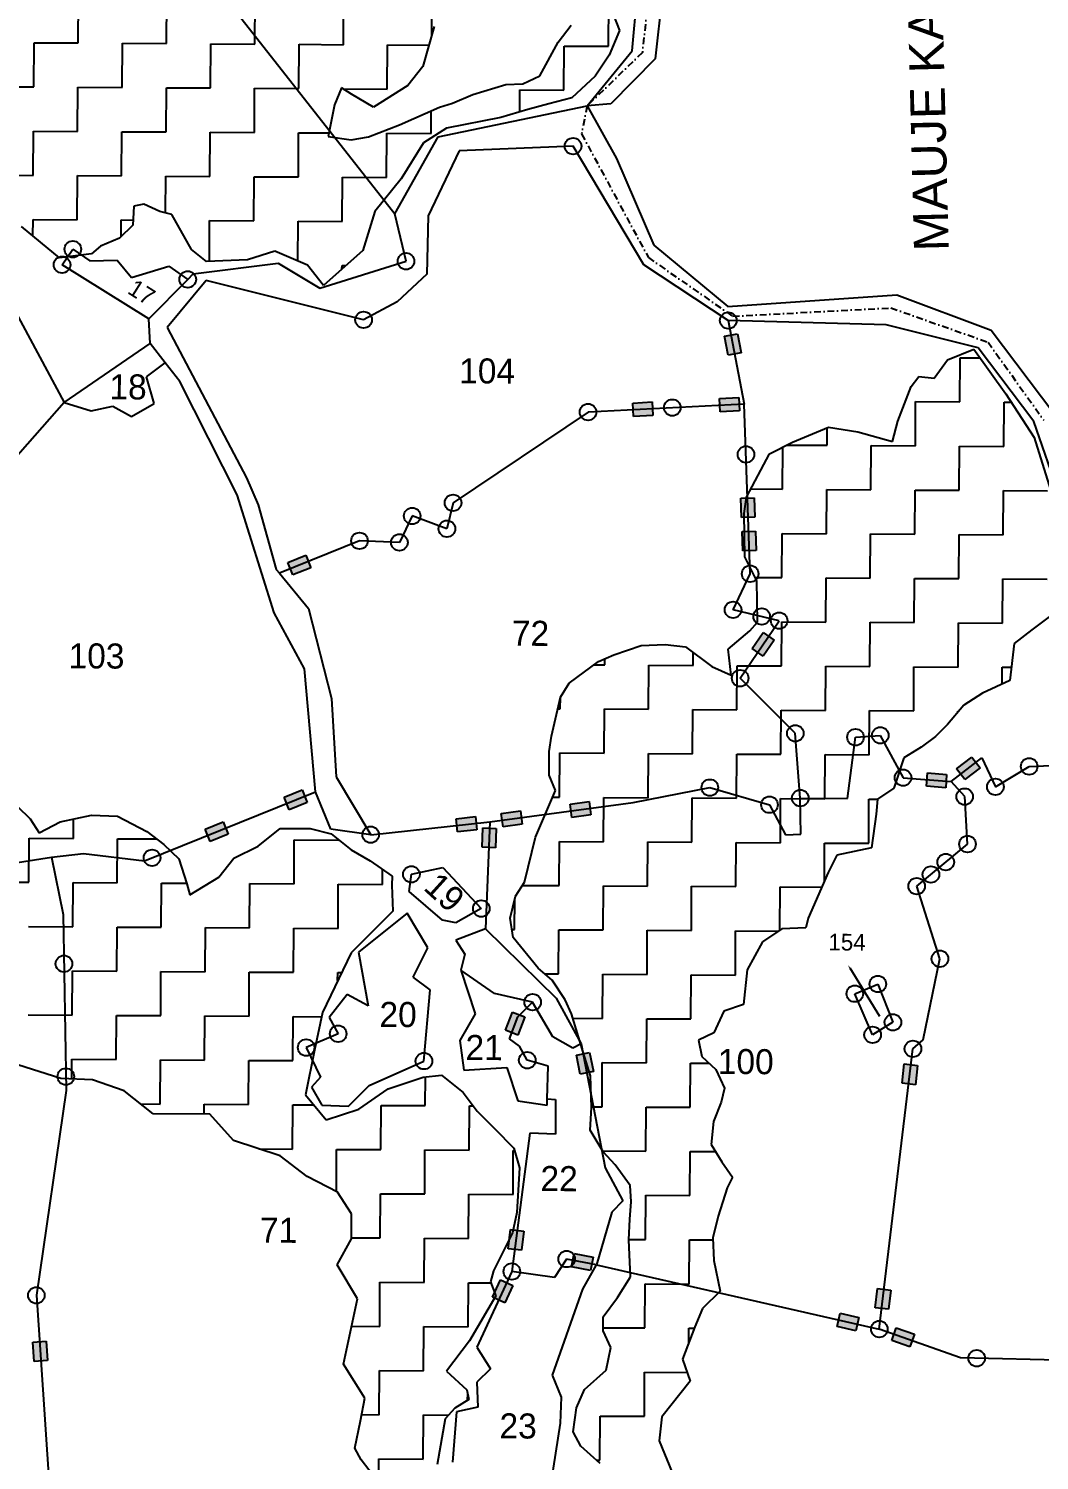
# Model space of a CAD drawing. Header units: metres. Extents: x 311141 to 315796, y 1906170 to 1910884.
# Drawn here: x 314407 to 315159, y 1906815 to 1907880 of the extents above; entities that cross this region are included whole.
import ezdxf

# ---------------------------------------------------------------- set-up
doc = ezdxf.new("R2010")
doc.units = ezdxf.units.M
doc.header["$MEASUREMENT"] = 0
doc.linetypes.add('DASHDOT', pattern=[1, 0.5, -0.25, 0, -0.25])
for name, color, linetype in [('POLY_HATCH', 12, 'Continuous'), ('POLY_PARCEL', 6, 'Continuous'), ('POLY_WATER', 4, 'Continuous'), ('TEXT_MAPOUT', 7, 'Continuous'), ('TEXT_PARCEL', 7, 'Continuous'), ('V_BOUND_STREAM_LINE', 7, 'DASHDOT')]:
    doc.layers.add(name, color=color, linetype=linetype)
doc.styles.get("Standard").update_dxf_attribs({"font": 'arial.ttf'})
doc.styles.add('TEXT_MAP', font='')
doc.styles.get('TEXT_MAP').set_extended_font_data('Kruti Dev 050')

msp = doc.modelspace()

# ---------------------------------------------------------------- hatches: boundary and pattern name
for points in [[(314934.7, 1907653.1), (314924.9, 1907651.2), (314927.6, 1907637.1), (314937.4, 1907638.9)], [(314871.6, 1907592.3), (314871.1, 1907602.3), (314856.7, 1907601.5), (314857.2, 1907591.6)], [(314936, 1907595.7), (314935.5, 1907605.6), (314921.1, 1907604.9), (314921.6, 1907594.9)], [(314937.6, 1907516.3), (314947.6, 1907516.6), (314947, 1907531), (314937.1, 1907530.7)], [(314938.5, 1907491.6), (314948.4, 1907491.9), (314947.9, 1907506.3), (314938, 1907506)], [(314600.1, 1907482.9), (314603.8, 1907473.6), (314617.2, 1907479), (314613.4, 1907488.3)], [(314961.8, 1907425.2), (314953.6, 1907430.8), (314945.5, 1907418.9), (314953.8, 1907413.3)], [(315097.6, 1907329.4), (315103.7, 1907321.5), (315115.1, 1907330.2), (315109, 1907338.1)], [(315089.5, 1907315.3), (315090.2, 1907325.2), (315075.9, 1907326.3), (315075.1, 1907316.4)], [(314614.5, 1907304.4), (314610.7, 1907313.7), (314597.4, 1907308.3), (314601.1, 1907299)], [(314825.6, 1907295.2), (314824.3, 1907305), (314810, 1907303.1), (314811.4, 1907293.2)], [(314555.7, 1907280.7), (314552, 1907289.9), (314538.6, 1907284.5), (314542.4, 1907275.3)], [(314740.7, 1907283.9), (314739.6, 1907293.9), (314725.3, 1907292.3), (314726.4, 1907282.4)], [(314758.9, 1907296.2), (314760.2, 1907286.3), (314774.5, 1907288.3), (314773.2, 1907298.1)], [(314755.1, 1907285), (314745.1, 1907285.4), (314744.6, 1907271), (314754.5, 1907270.6)], [(314762, 1907135), (314771.3, 1907131.3), (314776.5, 1907144.8), (314767.3, 1907148.4)], [(314824.6, 1907118.3), (314814.9, 1907116.4), (314817.6, 1907102.3), (314827.4, 1907104.2)], [(315068.6, 1907108.7), (315058.7, 1907109.9), (315057, 1907095.6), (315066.9, 1907094.4)], [(314763.9, 1906972.4), (314773.8, 1906971.2), (314775.6, 1906985.5), (314765.7, 1906986.7)], [(314825.3, 1906956.2), (314827.1, 1906966), (314813, 1906968.7), (314811.1, 1906958.9)], [(314767.4, 1906945.1), (314758.4, 1906949.3), (314752.3, 1906936.3), (314761.4, 1906932.1)], [(315037, 1906928.5), (315046.9, 1906927.3), (315048.6, 1906941.6), (315038.7, 1906942.8)], [(315022.7, 1906911.4), (315024.9, 1906921.2), (315010.9, 1906924.4), (315008.7, 1906914.6)], [(315052.6, 1906913.5), (315049.3, 1906904.1), (315062.9, 1906899.3), (315066.2, 1906908.7)], [(314411.4, 1906888.5), (314421.3, 1906889.2), (314420.3, 1906903.6), (314410.4, 1906902.9)]]:
    msp.add_hatch(color=256).paths.add_polyline_path(points)

# ---------------------------------------------------------------- linework, layer by layer
for p, q in [((314924.9, 1907651.2), (314934.7, 1907653.1)), ((314934.7, 1907653.1), (314937.4, 1907638.9)), ((314927.6, 1907637.1), (314924.9, 1907651.2)), ((314937.4, 1907638.9), (314927.6, 1907637.1)), ((314856.7, 1907601.5), (314871.1, 1907602.3)), ((314857.2, 1907591.6), (314856.7, 1907601.5)), ((314871.1, 1907602.3), (314871.6, 1907592.3)), ((314921.1, 1907604.9), (314935.5, 1907605.6)), ((314921.6, 1907594.9), (314921.1, 1907604.9)), ((314935.5, 1907605.6), (314936, 1907595.7)), ((314871.6, 1907592.3), (314857.2, 1907591.6)), ((314936, 1907595.7), (314921.6, 1907594.9)), ((314937.1, 1907530.7), (314947, 1907531)), ((314937.6, 1907516.3), (314937.1, 1907530.7)), ((314947, 1907531), (314947.6, 1907516.6)), ((314947.6, 1907516.6), (314937.6, 1907516.3)), ((314938, 1907506), (314947.9, 1907506.3)), ((314938.5, 1907491.6), (314938, 1907506)), ((314947.9, 1907506.3), (314948.4, 1907491.9)), ((314948.4, 1907491.9), (314938.5, 1907491.6)), ((314600.1, 1907482.9), (314613.4, 1907488.3)), ((314603.8, 1907473.6), (314600.1, 1907482.9)), ((314613.4, 1907488.3), (314617.2, 1907479)), ((314617.2, 1907479), (314603.8, 1907473.6)), ((314945.5, 1907418.9), (314953.6, 1907430.8)), ((314953.6, 1907430.8), (314961.8, 1907425.2)), ((314953.8, 1907413.3), (314945.5, 1907418.9)), ((314961.8, 1907425.2), (314953.8, 1907413.3)), ((315097.6, 1907329.4), (315109, 1907338.1)), ((315109, 1907338.1), (315115.1, 1907330.2)), ((315075.1, 1907316.4), (315075.9, 1907326.3)), ((315075.9, 1907326.3), (315090.2, 1907325.2)), ((315090.2, 1907325.2), (315089.5, 1907315.3)), ((315103.7, 1907321.5), (315097.6, 1907329.4)), ((315115.1, 1907330.2), (315103.7, 1907321.5)), ((314597.4, 1907308.3), (314610.7, 1907313.7)), ((314610.7, 1907313.7), (314614.5, 1907304.4)), ((315089.5, 1907315.3), (315075.1, 1907316.4)), ((314601.1, 1907299), (314597.4, 1907308.3)), ((314614.5, 1907304.4), (314601.1, 1907299)), ((314810, 1907303.1), (314824.3, 1907305)), ((314811.4, 1907293.2), (314810, 1907303.1)), ((314824.3, 1907305), (314825.6, 1907295.2)), ((314538.6, 1907284.5), (314552, 1907289.9)), ((314552, 1907289.9), (314555.7, 1907280.7)), ((314725.3, 1907292.3), (314739.6, 1907293.9)), ((314726.4, 1907282.4), (314725.3, 1907292.3)), ((314739.6, 1907293.9), (314740.7, 1907283.9)), ((314758.9, 1907296.2), (314773.2, 1907298.1)), ((314760.2, 1907286.3), (314758.9, 1907296.2)), ((314773.2, 1907298.1), (314774.5, 1907288.3)), ((314825.6, 1907295.2), (314811.4, 1907293.2)), ((314542.4, 1907275.3), (314538.6, 1907284.5)), ((314555.7, 1907280.7), (314542.4, 1907275.3)), ((314740.7, 1907283.9), (314726.4, 1907282.4)), ((314744.6, 1907271), (314745.1, 1907285.4)), ((314745.1, 1907285.4), (314755.1, 1907285)), ((314755.1, 1907285), (314754.5, 1907270.6)), ((314774.5, 1907288.3), (314760.2, 1907286.3)), ((314754.5, 1907270.6), (314744.6, 1907271)), ((314762, 1907135), (314767.3, 1907148.4)), ((314767.3, 1907148.4), (314776.5, 1907144.8)), ((314776.5, 1907144.8), (314771.3, 1907131.3)), ((314771.3, 1907131.3), (314762, 1907135)), ((314814.9, 1907116.4), (314824.6, 1907118.3)), ((314817.6, 1907102.3), (314814.9, 1907116.4)), ((314824.6, 1907118.3), (314827.4, 1907104.2)), ((315057, 1907095.6), (315058.7, 1907109.9)), ((315058.7, 1907109.9), (315068.6, 1907108.7)), ((315068.6, 1907108.7), (315066.9, 1907094.4)), ((314827.4, 1907104.2), (314817.6, 1907102.3)), ((315066.9, 1907094.4), (315057, 1907095.6)), ((314763.9, 1906972.4), (314765.7, 1906986.7)), ((314765.7, 1906986.7), (314775.6, 1906985.5)), ((314775.6, 1906985.5), (314773.8, 1906971.2)), ((314773.8, 1906971.2), (314763.9, 1906972.4)), ((314811.1, 1906958.9), (314813, 1906968.7)), ((314813, 1906968.7), (314827.1, 1906966)), ((314827.1, 1906966), (314825.3, 1906956.2)), ((314752.3, 1906936.3), (314758.4, 1906949.3)), ((314758.4, 1906949.3), (314767.4, 1906945.1)), ((314825.3, 1906956.2), (314811.1, 1906958.9)), ((314767.4, 1906945.1), (314761.4, 1906932.1)), ((315037, 1906928.5), (315038.7, 1906942.8)), ((315038.7, 1906942.8), (315048.6, 1906941.6)), ((315048.6, 1906941.6), (315046.9, 1906927.3)), ((314761.4, 1906932.1), (314752.3, 1906936.3)), ((315046.9, 1906927.3), (315037, 1906928.5)), ((315008.7, 1906914.6), (315010.9, 1906924.4)), ((315010.9, 1906924.4), (315024.9, 1906921.2)), ((315024.9, 1906921.2), (315022.7, 1906911.4)), ((315022.7, 1906911.4), (315008.7, 1906914.6)), ((315049.3, 1906904.1), (315052.6, 1906913.5)), ((315052.6, 1906913.5), (315066.2, 1906908.7)), ((315066.2, 1906908.7), (315062.9, 1906899.3)), ((314410.4, 1906902.9), (314420.3, 1906903.6)), ((314411.4, 1906888.5), (314410.4, 1906902.9)), ((314420.3, 1906903.6), (314421.3, 1906889.2)), ((315062.9, 1906899.3), (315049.3, 1906904.1)), ((314421.3, 1906889.2), (314411.4, 1906888.5))]:
    msp.add_line(p, q)
msp.add_lwpolyline([(315018.1, 1907181.4), (315040.2, 1907145.4)])
for centre in [(314812.3, 1907792.6), (314440.1, 1907715.9), (314432.1, 1907704.4), (314688, 1907707), (314525.6, 1907693.5), (314656.4, 1907663.4), (314927.7, 1907662.9), (314823.4, 1907594.8), (314886.1, 1907598.1), (314940.9, 1907563.3), (314723, 1907527.3), (314692.6, 1907517.5), (314718.4, 1907508), (314653.4, 1907499), (314683.1, 1907497.8), (314944, 1907474.5), (314931.3, 1907447.7), (314952.6, 1907442.7), (314965.6, 1907439.6), (314936.6, 1907396.8), (314977.6, 1907355.8), (315022.4, 1907352.9), (315040.8, 1907354.3), (315151.6, 1907331.2), (314914, 1907315.4), (315057.8, 1907322.8), (315126.5, 1907316), (314981.3, 1907307.6), (315103.6, 1907308.7), (314958.4, 1907302.7), (314661.7, 1907280.4), (315105.7, 1907273.4), (314499.1, 1907263.2), (315089.5, 1907260), (314692, 1907250.9), (315067.9, 1907242.1), (315078.5, 1907250.8), (314744, 1907225.4), (315085.2, 1907188.1), (314433.5, 1907184.4), (315039, 1907169.3), (314782.2, 1907155.8), (315021.9, 1907162.1), (315050.2, 1907140.8), (314637.5, 1907132.3), (315035.1, 1907131.5), (314613.7, 1907122), (315065.1, 1907121.1), (314701.3, 1907112), (314778.2, 1907112.6), (314434.9, 1907100.4), (314807.5, 1906964.7), (314766.7, 1906955.4), (314413, 1906937.7), (315040.1, 1906912.6), (315112.6, 1906890.9)]:
    msp.add_circle(centre, 6.17)
msp.add_solid([(315017.7, 1907181.1), (315016.8, 1907183.5), (315018.4, 1907181.6)])
at = {"layer": 'POLY_HATCH', "linetype": 'Continuous'}
for p, q in [((314444.1, 1907869.4), (314444.3, 1907902.2)), ((314509.9, 1907869), (314510.1, 1907901.8)), ((314575.6, 1907868.6), (314575.8, 1907901.4)), ((314641.4, 1907868.1), (314641.6, 1907901)), ((314707.2, 1907875.4), (314707.3, 1907900.6)), ((314838.6, 1907866.9), (314838.8, 1907899.8)), ((314411.1, 1907836.7), (314411.3, 1907869.6)), ((314411.3, 1907869.6), (314444.1, 1907869.4)), ((314476.8, 1907836.3), (314477, 1907869.2)), ((314477, 1907869.2), (314509.9, 1907869)), ((314542.5, 1907835.9), (314542.7, 1907868.8)), ((314542.7, 1907868.8), (314575.6, 1907868.6)), ((314608.3, 1907835.5), (314608.5, 1907868.4)), ((314608.5, 1907868.4), (314641.4, 1907868.1)), ((314674, 1907835.1), (314674.2, 1907867.9)), ((314674.2, 1907867.9), (314705, 1907867.8)), ((314805.5, 1907834.3), (314805.7, 1907867.1)), ((314805.7, 1907867.1), (314838.6, 1907866.9)), ((314378.2, 1907836.9), (314411.1, 1907836.7)), ((314443.7, 1907803.6), (314443.9, 1907836.5)), ((314443.9, 1907836.5), (314476.8, 1907836.3)), ((314509.5, 1907803.2), (314509.7, 1907836.1)), ((314509.7, 1907836.1), (314542.5, 1907835.9)), ((314575.2, 1907802.8), (314575.4, 1907835.7)), ((314575.4, 1907835.7), (314608.3, 1907835.5)), ((314641.2, 1907835.3), (314674, 1907835.1)), ((314641.2, 1907835.2), (314641.2, 1907835.3)), ((314772.6, 1907818.1), (314772.7, 1907834.5)), ((314772.7, 1907834.5), (314805.5, 1907834.3)), ((314706.7, 1907802), (314706.8, 1907818.8)), ((314410.7, 1907770.9), (314410.9, 1907803.8)), ((314410.9, 1907803.8), (314443.7, 1907803.6)), ((314476.4, 1907770.5), (314476.6, 1907803.4)), ((314476.6, 1907803.4), (314509.5, 1907803.2)), ((314542.1, 1907770.1), (314542.3, 1907803)), ((314542.3, 1907803), (314575.2, 1907802.8)), ((314607.9, 1907769.7), (314608.1, 1907802.6)), ((314608.1, 1907802.6), (314630.7, 1907802.5)), ((314673.6, 1907769.3), (314673.8, 1907802.2)), ((314673.8, 1907802.2), (314706.7, 1907802)), ((314377.8, 1907771.1), (314410.7, 1907770.9)), ((314443.3, 1907737.9), (314443.5, 1907770.7)), ((314443.5, 1907770.7), (314476.4, 1907770.5)), ((314509.1, 1907743), (314509.3, 1907770.3)), ((314509.3, 1907770.3), (314542.1, 1907770.1)), ((314574.8, 1907737.1), (314575, 1907769.9)), ((314575, 1907769.9), (314607.9, 1907769.7)), ((314640.6, 1907736.7), (314640.8, 1907769.5)), ((314640.8, 1907769.5), (314673.6, 1907769.3)), ((314410.4, 1907725.9), (314410.5, 1907738.1)), ((314410.5, 1907738.1), (314443.3, 1907737.9)), ((314476.1, 1907725.4), (314476.2, 1907737.7)), ((314476.2, 1907737.7), (314484.9, 1907737.6)), ((314541.8, 1907706.8), (314541.9, 1907737.3)), ((314541.9, 1907737.3), (314574.8, 1907737.1)), ((314607.5, 1907707.1), (314607.7, 1907736.9)), ((314607.7, 1907736.9), (314640.6, 1907736.7)), ((314640.3, 1907701.2), (314640.4, 1907703.8)), ((314640.4, 1907703.8), (314643.3, 1907703.8)), ((315100, 1907602.4), (315100.2, 1907635.2)), ((315100.2, 1907635.2), (315114.9, 1907635.1)), ((315066.9, 1907569.7), (315067.1, 1907602.6)), ((315067.1, 1907602.6), (315100, 1907602.4)), ((315132.7, 1907569.3), (315132.9, 1907602.2)), ((315132.9, 1907602.2), (315138.3, 1907602.1)), ((315001.2, 1907570.1), (315001.2, 1907583.2)), ((314968.1, 1907537.4), (314968.3, 1907568.8)), ((314971.2, 1907570.3), (315001.2, 1907570.1)), ((315033.8, 1907537), (315034, 1907569.9)), ((315034, 1907569.9), (315066.9, 1907569.7)), ((315099.6, 1907536.6), (315099.8, 1907569.5)), ((315099.8, 1907569.5), (315132.7, 1907569.3)), ((314944.5, 1907537.6), (314968.1, 1907537.4)), ((315000.8, 1907504.3), (315001, 1907537.2)), ((315001, 1907537.2), (315033.8, 1907537)), ((315066.5, 1907503.9), (315066.7, 1907536.8)), ((315066.7, 1907536.8), (315099.6, 1907536.6)), ((315132.2, 1907503.5), (315132.5, 1907536.4)), ((315132.5, 1907536.4), (315165.3, 1907536.2)), ((314967.7, 1907471.7), (314967.9, 1907504.5)), ((314967.9, 1907504.5), (315000.8, 1907504.3)), ((315033.4, 1907471.3), (315033.6, 1907504.1)), ((315033.6, 1907504.1), (315066.5, 1907503.9)), ((315099.2, 1907470.9), (315099.4, 1907503.7)), ((315099.4, 1907503.7), (315132.2, 1907503.5)), ((314947.6, 1907471.8), (314967.7, 1907471.7)), ((315000.4, 1907438.6), (315000.6, 1907471.5)), ((315000.6, 1907471.5), (315033.4, 1907471.3)), ((315066.1, 1907438.2), (315066.3, 1907471.1)), ((315066.3, 1907471.1), (315099.2, 1907470.9)), ((315131.8, 1907437.8), (315132, 1907470.7)), ((315132, 1907470.7), (315164.9, 1907470.5)), ((314967.3, 1907405.9), (314967.5, 1907438.8)), ((314967.5, 1907438.8), (315000.4, 1907438.6)), ((315033, 1907405.5), (315033.2, 1907438.4)), ((315033.2, 1907438.4), (315066.1, 1907438.2)), ((315098.8, 1907405.1), (315099, 1907438)), ((315099, 1907438), (315131.8, 1907437.8)), ((314827.9, 1907406.8), (314835.8, 1907406.7)), ((314835.8, 1907406.7), (314835.8, 1907411.2)), ((314901.5, 1907406.3), (314901.6, 1907416)), ((314868.5, 1907373.7), (314868.7, 1907406.5)), ((314868.7, 1907406.5), (314901.5, 1907406.3)), ((314934.2, 1907373.3), (314934.4, 1907406.1)), ((314934.4, 1907406.1), (314967.3, 1907405.9)), ((315000, 1907372.9), (315000.2, 1907405.7)), ((315000.2, 1907405.7), (315033, 1907405.5)), ((315065.7, 1907372.5), (315065.9, 1907405.3)), ((315065.9, 1907405.3), (315098.8, 1907405.1)), ((315131.6, 1907404.9), (315138.3, 1907404.9)), ((315131.6, 1907392.6), (315131.6, 1907404.9)), ((314802.7, 1907374.1), (314802.8, 1907382.7)), ((314800.8, 1907374.1), (314802.7, 1907374.1)), ((314835.4, 1907341), (314835.6, 1907373.9)), ((314835.6, 1907373.9), (314868.5, 1907373.7)), ((314901.1, 1907340.6), (314901.3, 1907373.5)), ((314901.3, 1907373.5), (314934.2, 1907373.3)), ((314966.9, 1907340.2), (314967.1, 1907373.1)), ((314967.1, 1907373.1), (315000, 1907372.9)), ((315032.6, 1907339.8), (315032.8, 1907372.7)), ((315032.8, 1907372.7), (315065.7, 1907372.5)), ((315098.6, 1907372.3), (315099.2, 1907372.2)), ((315098.6, 1907371.6), (315098.6, 1907372.3)), ((314802.3, 1907308.3), (314802.5, 1907341.2)), ((314802.5, 1907341.2), (314835.4, 1907341)), ((314868.1, 1907307.9), (314868.3, 1907340.8)), ((314868.3, 1907340.8), (314901.1, 1907340.6)), ((314933.8, 1907307.5), (314934, 1907340.4)), ((314934, 1907340.4), (314966.9, 1907340.2)), ((314999.6, 1907307.1), (314999.8, 1907340)), ((314999.8, 1907340), (315032.6, 1907339.8)), ((314797, 1907308.3), (314802.3, 1907308.3)), ((314835, 1907275.2), (314835.2, 1907308.1)), ((314835.2, 1907308.1), (314868.1, 1907307.9)), ((314900.7, 1907274.8), (314900.9, 1907307.7)), ((314900.9, 1907307.7), (314933.8, 1907307.5)), ((314966.5, 1907274.4), (314966.7, 1907307.3)), ((314966.7, 1907307.3), (314999.6, 1907307.1)), ((315032.2, 1907274), (315032.4, 1907306.9)), ((315032.4, 1907306.9), (315038.7, 1907306.9)), ((314440.5, 1907277.6), (314440.6, 1907292)), ((314407.4, 1907245), (314407.6, 1907277.8)), ((314407.6, 1907277.8), (314440.5, 1907277.6)), ((314473.2, 1907244.6), (314473.4, 1907277.4)), ((314473.4, 1907277.4), (314502.4, 1907277.3)), ((314604.7, 1907243.8), (314604.9, 1907276.6)), ((314604.9, 1907276.6), (314637.8, 1907276.4)), ((314637.8, 1907276.4), (314637.8, 1907276.7)), ((314801.9, 1907242.6), (314802.1, 1907275.4)), ((314802.1, 1907275.4), (314835, 1907275.2)), ((314867.7, 1907242.2), (314867.9, 1907275)), ((314867.9, 1907275), (314900.7, 1907274.8)), ((314933.4, 1907241.8), (314933.6, 1907274.6)), ((314933.6, 1907274.6), (314966.5, 1907274.4)), ((314999.2, 1907245.8), (314999.4, 1907274.2)), ((314999.4, 1907274.2), (315032.2, 1907274)), ((314670.4, 1907243.4), (314670.5, 1907254.5)), ((314374.6, 1907245.2), (314407.4, 1907245)), ((314440.1, 1907211.9), (314440.3, 1907244.8)), ((314440.3, 1907244.8), (314473.2, 1907244.6)), ((314505.9, 1907211.5), (314506.1, 1907244.4)), ((314506.1, 1907244.4), (314524.7, 1907244.3)), ((314571.6, 1907211.1), (314571.8, 1907244)), ((314571.8, 1907244), (314604.7, 1907243.8)), ((314637.4, 1907210.7), (314637.6, 1907243.6)), ((314637.6, 1907243.6), (314670.4, 1907243.4)), ((314774.6, 1907242.7), (314801.9, 1907242.6)), ((314834.6, 1907209.5), (314834.8, 1907242.4)), ((314834.8, 1907242.4), (314867.7, 1907242.2)), ((314900.3, 1907209.1), (314900.5, 1907242)), ((314900.5, 1907242), (314933.4, 1907241.8)), ((314966.1, 1907209.3), (314966.3, 1907241.6)), ((314966.3, 1907241.6), (314997.3, 1907241.4)), ((314768.8, 1907209.9), (314769, 1907232.4)), ((314407.2, 1907212.1), (314440.1, 1907211.9)), ((314472.8, 1907178.8), (314473, 1907211.7)), ((314473, 1907211.7), (314505.9, 1907211.5)), ((314538.5, 1907178.4), (314538.7, 1907211.3)), ((314538.7, 1907211.3), (314571.6, 1907211.1)), ((314604.3, 1907178), (314604.5, 1907210.9)), ((314604.5, 1907210.9), (314637.4, 1907210.7)), ((314766.8, 1907209.9), (314768.8, 1907209.9)), ((314801.5, 1907176.8), (314801.7, 1907209.7)), ((314801.7, 1907209.7), (314834.6, 1907209.5)), ((314867.3, 1907176.4), (314867.5, 1907209.3)), ((314867.5, 1907209.3), (314900.3, 1907209.1)), ((314933, 1907176), (314933.2, 1907208.9)), ((314933.2, 1907208.9), (314965.2, 1907208.7)), ((314439.7, 1907146.2), (314439.9, 1907179)), ((314439.9, 1907179), (314472.8, 1907178.8)), ((314505.5, 1907145.8), (314505.7, 1907178.6)), ((314505.7, 1907178.6), (314538.5, 1907178.4)), ((314571.2, 1907145.4), (314571.4, 1907178.2)), ((314571.4, 1907178.2), (314604.3, 1907178)), ((314637.1, 1907171.8), (314637.2, 1907177.8)), ((314637.2, 1907177.8), (314640, 1907177.8)), ((314791.2, 1907176.9), (314801.5, 1907176.8)), ((314834.2, 1907143.7), (314834.4, 1907176.6)), ((314834.4, 1907176.6), (314867.3, 1907176.4)), ((314899.9, 1907143.3), (314900.1, 1907176.2)), ((314900.1, 1907176.2), (314933, 1907176)), ((314406.8, 1907146.4), (314439.7, 1907146.2)), ((314472.4, 1907113.1), (314472.6, 1907146)), ((314472.6, 1907146), (314505.5, 1907145.8)), ((314538.1, 1907112.7), (314538.3, 1907145.6)), ((314538.3, 1907145.6), (314571.2, 1907145.4)), ((314603.9, 1907112.3), (314604.1, 1907145.2)), ((314604.1, 1907145.2), (314625.1, 1907145)), ((314812, 1907143.9), (314834.2, 1907143.7)), ((314866.9, 1907110.7), (314867.1, 1907143.5)), ((314867.1, 1907143.5), (314899.9, 1907143.3)), ((314439.4, 1907098.7), (314439.5, 1907113.3)), ((314439.5, 1907113.3), (314472.4, 1907113.1)), ((314505.1, 1907080), (314505.3, 1907112.9)), ((314505.3, 1907112.9), (314538.1, 1907112.7)), ((314570.8, 1907079.6), (314571, 1907112.5)), ((314571, 1907112.5), (314603.9, 1907112.3)), ((314833.8, 1907078), (314834, 1907110.9)), ((314834, 1907110.9), (314866.9, 1907110.7)), ((314899.5, 1907077.6), (314899.7, 1907110.5)), ((314899.7, 1907110.5), (314913.5, 1907110.4)), ((314702.3, 1907078.8), (314702.4, 1907100.3)), ((314490.6, 1907080.1), (314505.1, 1907080)), ((314537.9, 1907079.8), (314570.8, 1907079.6)), ((314537.9, 1907072.5), (314537.9, 1907079.8)), ((314603.5, 1907046.5), (314603.7, 1907079.4)), ((314603.7, 1907079.4), (314619.5, 1907079.3)), ((314669.2, 1907046.1), (314669.4, 1907079)), ((314669.4, 1907079), (314702.3, 1907078.8)), ((314735, 1907045.7), (314735.2, 1907078.6)), ((314735.2, 1907078.6), (314738.1, 1907078.6)), ((314826, 1907078), (314833.8, 1907078)), ((314866.5, 1907044.9), (314866.7, 1907077.8)), ((314866.7, 1907077.8), (314899.5, 1907077.6)), ((314578.6, 1907046.7), (314603.5, 1907046.5)), ((314636.2, 1907015), (314636.4, 1907046.3)), ((314636.4, 1907046.3), (314669.2, 1907046.1)), ((314701.9, 1907013.1), (314702.1, 1907045.9)), ((314702.1, 1907045.9), (314735, 1907045.7)), ((314767.6, 1907012.7), (314767.8, 1907045.5)), ((314767.8, 1907045.5), (314768.8, 1907045.5)), ((314834.3, 1907045.1), (314866.5, 1907044.9)), ((314899.1, 1907011.9), (314899.3, 1907044.7)), ((314899.3, 1907044.7), (314918.3, 1907044.6)), ((314668.8, 1906980.4), (314669, 1907013.3)), ((314669, 1907013.3), (314701.9, 1907013.1)), ((314734.6, 1906980), (314734.8, 1907012.9)), ((314734.8, 1907012.9), (314767.6, 1907012.7)), ((314866.1, 1906979.2), (314866.3, 1907012.1)), ((314866.3, 1907012.1), (314899.1, 1907011.9)), ((314647.4, 1906980.5), (314668.8, 1906980.4)), ((314701.5, 1906947.3), (314701.7, 1906980.2)), ((314701.7, 1906980.2), (314734.6, 1906980)), ((314853.7, 1906979.3), (314866.1, 1906979.2)), ((314898.7, 1906946.1), (314898.9, 1906979)), ((314898.9, 1906979), (314916.2, 1906978.9)), ((314668.4, 1906914.6), (314668.6, 1906947.5)), ((314668.6, 1906947.5), (314701.5, 1906947.3)), ((314734.2, 1906914.2), (314734.4, 1906947.1)), ((314734.4, 1906947.1), (314751.1, 1906947)), ((314865.7, 1906913.4), (314865.9, 1906946.3)), ((314865.9, 1906946.3), (314898.7, 1906946.1)), ((314647.5, 1906914.8), (314668.4, 1906914.6)), ((314701.1, 1906881.6), (314701.3, 1906914.4)), ((314701.3, 1906914.4), (314734.2, 1906914.2)), ((314834.7, 1906913.6), (314865.7, 1906913.4)), ((314898.5, 1906913.2), (314902.4, 1906913.2)), ((314898.5, 1906902.6), (314898.5, 1906913.2)), ((314668, 1906848.9), (314668.2, 1906881.8)), ((314668.2, 1906881.8), (314701.1, 1906881.6)), ((314865.3, 1906847.7), (314865.5, 1906880.6)), ((314865.5, 1906880.6), (314897.1, 1906880.4)), ((314733.8, 1906859.6), (314733.9, 1906864.7)), ((314655, 1906849), (314668, 1906848.9)), ((314700.7, 1906815.8), (314700.9, 1906848.7)), ((314700.9, 1906848.7), (314719.5, 1906848.6)), ((314832.2, 1906815), (314832.4, 1906847.9)), ((314832.4, 1906847.9), (314865.3, 1906847.7)), ((314667.6, 1906783.2), (314667.8, 1906816)), ((314667.8, 1906816), (314700.7, 1906815.8)), ((314829.7, 1906815), (314832.2, 1906815))]:
    msp.add_line(p, q, dxfattribs=at)
at = {"layer": 'POLY_HATCH'}
for p, q in [((314840.1, 1907895.7), (314846.7, 1907878.6)), ((314708.9, 1907881.6), (314700.5, 1907851.9)), ((314801.2, 1907870.1), (314810.9, 1907882.7)), ((314846.7, 1907878.6), (314839.2, 1907860.4)), ((314787.6, 1907844.9), (314801.2, 1907870.1)), ((314839.2, 1907860.4), (314828.6, 1907844.8)), ((314700.5, 1907851.9), (314689.3, 1907837.8)), ((314774.9, 1907839), (314787.6, 1907844.9)), ((314828.6, 1907844.8), (314811.4, 1907828.6)), ((314640.1, 1907835.9), (314634.8, 1907823.3)), ((314647.5, 1907831.4), (314640.1, 1907835.9)), ((314689.3, 1907837.8), (314663.8, 1907821.6)), ((314737.6, 1907831.1), (314762.2, 1907838.4)), ((314762.2, 1907838.4), (314774.9, 1907839)), ((314634.8, 1907823.3), (314630.2, 1907799.7)), ((314663.8, 1907821.6), (314647.5, 1907831.4)), ((314713, 1907821.6), (314722.7, 1907824.5)), ((314722.7, 1907824.5), (314737.6, 1907831.1)), ((314794.3, 1907824.2), (314778.6, 1907819.8)), ((314811.4, 1907828.6), (314794.3, 1907824.2)), ((314683.1, 1907808.4), (314713, 1907821.6)), ((314758.5, 1907814), (314718.2, 1907806.1)), ((314778.6, 1907819.8), (314758.5, 1907814)), ((314660, 1907799.6), (314683.1, 1907808.4)), ((314718.2, 1907806.1), (314701, 1907795)), ((314630.2, 1907799.7), (314647.3, 1907797.4)), ((314647.3, 1907797.4), (314660, 1907799.6)), ((314701, 1907795), (314684.5, 1907768.3)), ((314684.5, 1907768.3), (314664.9, 1907743.9)), ((314485.5, 1907747.9), (314484.7, 1907733.8)), ((314492.9, 1907749.4), (314485.5, 1907747.9)), ((314504.8, 1907744.1), (314492.9, 1907749.4)), ((314513.8, 1907741.8), (314504.8, 1907744.1)), ((314528.5, 1907715.7), (314513.8, 1907741.8)), ((314664.9, 1907743.9), (314655.8, 1907714.9)), ((314430.2, 1907709.6), (314402, 1907732.8)), ((314484.7, 1907733.8), (314474.9, 1907724.2)), ((314460.7, 1907718.3), (314454, 1907712.4)), ((314474.9, 1907724.2), (314460.7, 1907718.3)), ((314539.6, 1907706.7), (314528.5, 1907715.7)), ((314454, 1907712.4), (314430.2, 1907709.6)), ((314570.1, 1907708), (314539.6, 1907706.7)), ((314590.3, 1907714.6), (314570.1, 1907708)), ((314614.8, 1907704), (314590.3, 1907714.6)), ((314655.8, 1907714.9), (314626.6, 1907689)), ((314626.6, 1907689), (314614.8, 1907704)), ((315090.8, 1907633.6), (315110.3, 1907641.6)), ((315110.3, 1907641.6), (315134.3, 1907608.3)), ((315081, 1907619.9), (315090.8, 1907633.6)), ((315063.8, 1907613.9), (315069.6, 1907621.2)), ((315069.6, 1907621.2), (315081, 1907619.9)), ((315054, 1907588.1), (315063.8, 1907613.9)), ((315134.3, 1907608.3), (315155.2, 1907575.9)), ((315049.8, 1907572.8), (315054, 1907588.1)), ((314975.4, 1907572.5), (315002.2, 1907583.6)), ((315002.2, 1907583.6), (315024, 1907580.2)), ((315024, 1907580.2), (315049.8, 1907572.8)), ((314958.4, 1907563.7), (314975.4, 1907572.5)), ((315155.2, 1907575.9), (315168.7, 1907532.9)), ((314941.2, 1907531.5), (314958.4, 1907563.7)), ((314939.5, 1907519.3), (314941.2, 1907531.5)), ((314940.1, 1907487), (314939.5, 1907519.3)), ((314948.9, 1907469.2), (314940.1, 1907487)), ((314949.5, 1907438.5), (314948.9, 1907469.2)), ((315166.5, 1907442.4), (315153.5, 1907432.8)), ((314927.6, 1907418.4), (314943.8, 1907432)), ((314943.8, 1907432), (314949.5, 1907438.5)), ((315153.5, 1907432.8), (315140.5, 1907422.7)), ((314842.6, 1907414.1), (314862.9, 1907421.2)), ((314862.9, 1907421.2), (314880.7, 1907421.9)), ((314880.7, 1907421.9), (314896, 1907420.2)), ((314896, 1907420.2), (314915.4, 1907405.5)), ((314929.9, 1907399), (314927.6, 1907418.4)), ((315140.5, 1907422.7), (315137.1, 1907395.2)), ((314809.3, 1907393.2), (314831.3, 1907409.3)), ((314831.3, 1907409.3), (314842.6, 1907414.1)), ((314915.4, 1907405.5), (314929.9, 1907399)), ((314802.8, 1907382.8), (314809.3, 1907393.2)), ((315116.8, 1907385.6), (315103, 1907376.8)), ((315137.1, 1907395.2), (315116.8, 1907385.6)), ((314796.2, 1907353.7), (314802.8, 1907382.8)), ((315103, 1907376.8), (315090.8, 1907362.4)), ((314794.5, 1907342.4), (314796.2, 1907353.7)), ((315081.9, 1907353.5), (315071.3, 1907345.5)), ((315090.8, 1907362.4), (315081.9, 1907353.5)), ((315071.3, 1907345.5), (315058.3, 1907337.5)), ((314794.4, 1907324.6), (314794.5, 1907342.4)), ((315058.3, 1907337.5), (315050.9, 1907314.9)), ((314799.1, 1907313.3), (314794.4, 1907324.6)), ((314784.4, 1907278.6), (314799.1, 1907313.3)), ((315050.9, 1907314.9), (315038.7, 1907306.9)), ((314398.9, 1907301.3), (314408.5, 1907292.3)), ((315038.7, 1907306.9), (315037.8, 1907295.6)), ((314408.5, 1907292.3), (314415.1, 1907281.8)), ((314415.1, 1907281.8), (314430.8, 1907289.9)), ((314430.8, 1907289.9), (314453.9, 1907295)), ((314453.9, 1907295), (314473.3, 1907294.1)), ((314473.3, 1907294.1), (314495.3, 1907282.7)), ((315037.8, 1907295.6), (315034.4, 1907270.6)), ((314495.3, 1907282.7), (314507.9, 1907273)), ((314577.9, 1907271.8), (314594.4, 1907285.1)), ((314594.4, 1907285.1), (314609.3, 1907285)), ((314609.3, 1907285), (314616.7, 1907284.9)), ((314616.7, 1907284.9), (314632.3, 1907281.1)), ((314632.3, 1907281.1), (314647.2, 1907269.1)), ((314507.9, 1907273), (314519, 1907262.5)), ((314560, 1907263), (314577.9, 1907271.8)), ((314647.2, 1907269.1), (314661.3, 1907260.9)), ((314776.1, 1907245), (314784.4, 1907278.6)), ((315034.4, 1907270.6), (315008.5, 1907265.1)), ((314519, 1907262.5), (314524.9, 1907243.8)), ((314548.7, 1907248.9), (314560, 1907263)), ((314661.3, 1907260.9), (314677.6, 1907249.6)), ((315008.5, 1907265.1), (315002, 1907252.2)), ((314527.1, 1907235.6), (314548.7, 1907248.9)), ((314677.6, 1907249.6), (314677.5, 1907242.9)), ((315002, 1907252.2), (314987.2, 1907218.3)), ((314524.9, 1907243.8), (314527.1, 1907235.6)), ((314677.5, 1907242.9), (314678.2, 1907223.5)), ((314769.5, 1907234.6), (314776.1, 1907245)), ((314765.4, 1907218.4), (314769.5, 1907234.6)), ((314678.2, 1907223.5), (314647.1, 1907192.5)), ((314767.7, 1907203.9), (314765.4, 1907218.4)), ((314987.2, 1907218.3), (314985.5, 1907211.1)), ((314967.7, 1907210.4), (314953.1, 1907200.7)), ((314985.5, 1907211.1), (314967.7, 1907210.4)), ((314786.2, 1907181.1), (314767.7, 1907203.9)), ((314953.1, 1907200.7), (314941.7, 1907179.8)), ((314647.1, 1907192.5), (314625.8, 1907148.2)), ((314796.7, 1907172.2), (314786.2, 1907181.1)), ((314941.7, 1907179.8), (314939.1, 1907154)), ((314806.3, 1907157.6), (314796.7, 1907172.2)), ((314811.1, 1907147), (314806.3, 1907157.6)), ((314939.1, 1907154), (314924.5, 1907149.2)), ((314625.8, 1907148.2), (314620, 1907120)), ((314819.8, 1907118.7), (314811.1, 1907147)), ((314924.5, 1907149.2), (314917.1, 1907133.1)), ((314917.1, 1907133.1), (314905.7, 1907127.6)), ((314620, 1907120), (314613.3, 1907086.9)), ((314905.7, 1907127.6), (314908.1, 1907115.5)), ((314431.3, 1907099), (314399.3, 1907109.3)), ((314825.3, 1907100.9), (314819.8, 1907118.7)), ((314908.1, 1907115.5), (314918.6, 1907105.7)), ((314454.8, 1907098.1), (314431.3, 1907099)), ((314478.2, 1907089.8), (314454.8, 1907098.1)), ((314674.8, 1907091.3), (314700.7, 1907100.1)), ((314700.7, 1907100.1), (314714.5, 1907101.6)), ((314714.5, 1907101.6), (314730.6, 1907088.6)), ((314826, 1907077.4), (314825.3, 1907100.9)), ((314918.6, 1907105.7), (314924.9, 1907091.9)), ((314499.9, 1907072.7), (314478.2, 1907089.8)), ((314652.9, 1907076.1), (314674.8, 1907091.3)), ((314730.6, 1907088.6), (314741, 1907074.8)), ((314924.9, 1907091.9), (314922.4, 1907081.4)), ((314613.3, 1907086.9), (314628.5, 1907068.2)), ((314825.1, 1907060.5), (314826, 1907077.4)), ((314922.4, 1907081.4), (314916.7, 1907066.9)), ((314542, 1907072.5), (314499.9, 1907072.7)), ((314559.7, 1907053), (314542, 1907072.5)), ((314628.5, 1907068.2), (314652.9, 1907076.1)), ((314741, 1907074.8), (314753.9, 1907061.8)), ((314916.7, 1907066.9), (314915, 1907050)), ((314753.9, 1907061.8), (314768.3, 1907047.1)), ((314834.7, 1907044.5), (314825.1, 1907060.5)), ((314594.4, 1907041.4), (314559.7, 1907053)), ((314768.3, 1907047.1), (314772.3, 1907032.5)), ((314843.5, 1907034.8), (314834.7, 1907044.5)), ((314915, 1907050), (314923, 1907037)), ((314614.5, 1907026), (314594.4, 1907041.4)), ((314854.7, 1907019.4), (314843.5, 1907034.8)), ((314923, 1907037), (314931, 1907025.6)), ((314637.1, 1907014.5), (314614.5, 1907026)), ((314772.3, 1907032.5), (314770.5, 1906999.4)), ((314931, 1907025.6), (314926.9, 1907017.6)), ((314647.5, 1906998.3), (314637.1, 1907014.5)), ((314855.5, 1907007.2), (314854.7, 1907019.4)), ((314926.9, 1907017.6), (314920.3, 1906996.6)), ((314854.6, 1906994.3), (314855.5, 1907007.2)), ((314647.4, 1906979.7), (314647.5, 1906998.3)), ((314770.5, 1906999.4), (314767.2, 1906984.1)), ((314853.7, 1906979), (314854.6, 1906994.3)), ((314920.3, 1906996.6), (314916.2, 1906980.4)), ((314767.2, 1906984.1), (314753.2, 1906955.9)), ((314636.8, 1906960.4), (314647.4, 1906979.7)), ((314855.1, 1906951.5), (314853.7, 1906979)), ((314916.2, 1906980.4), (314916.9, 1906963.5)), ((314652, 1906935.2), (314636.8, 1906960.4)), ((314916.9, 1906963.5), (314921.6, 1906940.8)), ((314753.2, 1906955.9), (314750.8, 1906947.8)), ((314845.3, 1906936.2), (314855.1, 1906951.5)), ((314750.8, 1906947.8), (314754.7, 1906937.3)), ((314921.6, 1906940.8), (314908.6, 1906928)), ((314641.4, 1906886.4), (314652, 1906935.2)), ((314754.7, 1906937.3), (314735.1, 1906903.8)), ((314834.7, 1906921.7), (314845.3, 1906936.2)), ((314908.6, 1906928), (314902.8, 1906914.2)), ((314834.7, 1906911.2), (314834.7, 1906921.7)), ((314840.3, 1906899), (314834.7, 1906911.2)), ((314902.8, 1906914.2), (314893.8, 1906890.1)), ((314735.1, 1906903.8), (314718, 1906881.3)), ((314836.9, 1906882.1), (314840.3, 1906899)), ((314657.4, 1906861.2), (314641.4, 1906886.4)), ((314893.8, 1906890.1), (314899.3, 1906873.9)), ((314718, 1906881.3), (314733.3, 1906867.5)), ((314820.7, 1906867.6), (314836.9, 1906882.1)), ((314733.3, 1906867.5), (314734.8, 1906860.2)), ((314814.9, 1906853.9), (314820.7, 1906867.6)), ((314899.3, 1906873.9), (314878.2, 1906847.3)), ((314654.1, 1906844.3), (314657.4, 1906861.2)), ((314724.3, 1906853.8), (314717, 1906845.7)), ((314734.8, 1906860.2), (314724.3, 1906853.8)), ((314812.4, 1906836.2), (314814.9, 1906853.9)), ((314649.9, 1906824.1), (314654.1, 1906844.3)), ((314717, 1906845.7), (314711.1, 1906811.8)), ((314878.2, 1906847.3), (314876.4, 1906829.5)), ((314818, 1906825.6), (314812.4, 1906836.2)), ((314654.7, 1906815.2), (314649.9, 1906824.1)), ((314832.5, 1906812.6), (314818, 1906825.6)), ((314876.4, 1906829.5), (314886, 1906806)), ((314666, 1906800.5), (314654.7, 1906815.2))]:
    msp.add_line(p, q, dxfattribs=at)
at = {"layer": 'POLY_PARCEL'}
for p, q in [((314531.8, 1907930.5), (314679.7, 1907742.2)), ((314354.8, 1907748.4), (314433.7, 1907602)), ((314432.1, 1907704.4), (314440.1, 1907715.9)), ((314440.1, 1907715.9), (314452.8, 1907707.3)), ((314452.8, 1907707.3), (314473, 1907707.8)), ((314473, 1907707.8), (314483.8, 1907695)), ((314496.6, 1907664.1), (314432.1, 1907704.4)), ((314483.8, 1907695), (314511.6, 1907703.4)), ((314511.6, 1907703.4), (314525.6, 1907693.5)), ((314927.7, 1907662.9), (314939.6, 1907600.8)), ((314433.7, 1907602), (314497.6, 1907645.9)), ((314495, 1907621.1), (314508.9, 1907631.4)), ((314500.7, 1907601.3), (314495, 1907621.1)), ((314433.7, 1907602), (314395.6, 1907558.5)), ((314433.7, 1907602), (314453.7, 1907595.6)), ((314453.7, 1907595.6), (314470, 1907599.2)), ((314470, 1907599.2), (314483.7, 1907591.4)), ((314483.7, 1907591.4), (314500.7, 1907601.3)), ((314939.6, 1907600.8), (314823.4, 1907594.8)), ((314944, 1907474.5), (314939.6, 1907600.8)), ((314823.4, 1907594.8), (314723, 1907527.3)), ((314723, 1907527.3), (314718.4, 1907508)), ((314692.6, 1907517.5), (314683.1, 1907497.8)), ((314718.4, 1907508), (314692.6, 1907517.5)), ((314653.4, 1907499), (314593.8, 1907475)), ((314683.1, 1907497.8), (314653.4, 1907499)), ((314931.3, 1907447.7), (314944, 1907474.5)), ((314965.6, 1907439.6), (314931.3, 1907447.7)), ((314936.6, 1907396.8), (314965.6, 1907439.6)), ((314977.6, 1907355.8), (314936.6, 1907396.8)), ((314981.3, 1907307.6), (314977.6, 1907355.8)), ((315022.4, 1907352.9), (315040.8, 1907354.3)), ((315040.8, 1907354.3), (315057.8, 1907322.8)), ((315016.4, 1907307.4), (315022.4, 1907352.9)), ((315151.6, 1907331.2), (315404.6, 1907343.1)), ((315093.5, 1907320), (315116.4, 1907337.5)), ((315116.4, 1907337.5), (315126.5, 1907316)), ((315057.8, 1907322.8), (315093.5, 1907320)), ((315126.5, 1907316), (315151.6, 1907331.2)), ((314493.5, 1907260.9), (314620.6, 1907312.3)), ((314857, 1907304.4), (314914, 1907315.4)), ((314914, 1907315.4), (314958.4, 1907302.7)), ((315103.6, 1907308.7), (315093.5, 1907320)), ((314750.3, 1907290), (314857, 1907304.4)), ((314958.4, 1907302.7), (314970.2, 1907280.3)), ((314981.3, 1907307.6), (315016.4, 1907307.4)), ((314981.7, 1907280.9), (314981.3, 1907307.6)), ((315105.7, 1907273.4), (315103.6, 1907308.7)), ((314661.7, 1907280.4), (314750.3, 1907290)), ((314750.3, 1907290), (314747.2, 1907210.4)), ((314970.2, 1907280.3), (314981.7, 1907280.9)), ((315067.9, 1907242.1), (315105.7, 1907273.4)), ((314370.5, 1907255.4), (314424.3, 1907263.7)), ((314424.3, 1907263.7), (314448, 1907266.3)), ((314424.3, 1907263.7), (314432.9, 1907220.9)), ((314448, 1907266.3), (314493.5, 1907260.9)), ((314690.3, 1907238.1), (314692, 1907250.9)), ((314692, 1907250.9), (314715.5, 1907256)), ((314715.5, 1907256), (314744, 1907225.4)), ((314715.1, 1907216.9), (314690.3, 1907238.1)), ((315085.2, 1907188.1), (315067.9, 1907242.1)), ((314432.9, 1907220.9), (314435.1, 1907090.1)), ((314688.8, 1907222.1), (314652.6, 1907192.9)), ((314704.2, 1907196.1), (314688.8, 1907222.1)), ((314725, 1907214.7), (314715.1, 1907216.9)), ((314744, 1907225.4), (314725, 1907214.7)), ((314747.2, 1907210.4), (314725.1, 1907201.9)), ((314747.2, 1907210.4), (314799.7, 1907158.7)), ((314693.2, 1907174.5), (314704.2, 1907196.1)), ((314725.1, 1907201.9), (314731.8, 1907191.4)), ((314652.6, 1907192.9), (314659.8, 1907153)), ((314731.8, 1907191.4), (314728.7, 1907179.6)), ((315072.8, 1907127.8), (315085.2, 1907188.1)), ((314706, 1907165), (314693.2, 1907174.5)), ((314753.7, 1907162.3), (314728.7, 1907179.6)), ((314728.7, 1907179.6), (314739.4, 1907147.2)), ((314701.3, 1907112), (314706, 1907165)), ((314782.2, 1907155.8), (314753.7, 1907162.3)), ((315021.9, 1907162.1), (315039, 1907169.3)), ((315035.1, 1907131.5), (315021.9, 1907162.1)), ((315039, 1907169.3), (315050.2, 1907140.8)), ((314644.1, 1907161.4), (314630.8, 1907144.5)), ((314659.8, 1907153), (314644.1, 1907161.4)), ((314771.2, 1907145), (314782.2, 1907155.8)), ((314797.2, 1907129.9), (314782.2, 1907155.8)), ((314799.7, 1907158.7), (314818.3, 1907124.9)), ((314630.8, 1907144.5), (314637.5, 1907132.3)), ((314739.4, 1907147.2), (314728.1, 1907127.3)), ((314764.9, 1907128.5), (314771.2, 1907145)), ((315050.2, 1907140.8), (315035.1, 1907131.5)), ((314637.5, 1907132.3), (314613.7, 1907122)), ((314812, 1907121.5), (314797.2, 1907129.9)), ((314613.7, 1907122), (314624.4, 1907099.9)), ((314728.1, 1907127.3), (314731, 1907105.3)), ((314772.5, 1907123.1), (314764.9, 1907128.5)), ((314778.2, 1907112.6), (314772.5, 1907123.1)), ((314818.3, 1907124.9), (314812, 1907121.5)), ((314818.3, 1907124.9), (314836.1, 1907032.6)), ((315040.1, 1906912.6), (315065.1, 1907121.1)), ((315065.1, 1907121.1), (315072.8, 1907127.8)), ((314660.5, 1907093.8), (314701.3, 1907112)), ((314793.8, 1907108.1), (314778.2, 1907112.6)), ((314624.4, 1907099.9), (314617.8, 1907092.5)), ((314731, 1907105.3), (314762.9, 1907107.2)), ((314762.9, 1907107.2), (314771.3, 1907082.3)), ((314793.1, 1907084), (314793.8, 1907108.1)), ((314435.1, 1907090.1), (314413, 1906937.7)), ((314617.8, 1907092.5), (314625.4, 1907079.2)), ((314645.3, 1907078.4), (314660.5, 1907093.8)), ((314625.4, 1907079.2), (314645.3, 1907078.4)), ((314771.3, 1907082.3), (314792.9, 1907079.1)), ((314792.9, 1907079.1), (314793.1, 1907084)), ((314793.1, 1907084), (314799.2, 1907083.3)), ((314799.2, 1907083.3), (314799.2, 1907057.6)), ((314780, 1907058.3), (314766.7, 1906955.4)), ((314799.2, 1907057.6), (314780, 1907058.3)), ((314836.1, 1907032.6), (314849.4, 1907007.9)), ((314849.4, 1907007.9), (314841, 1906999.6)), ((314841, 1906999.6), (314829.8, 1906960.5)), ((314807.5, 1906964.7), (314798.4, 1906951)), ((314829.8, 1906960.5), (314807.5, 1906964.7)), ((314819.5, 1906942.2), (314829.8, 1906960.5)), ((314829.8, 1906960.5), (315040.1, 1906912.6)), ((314766.7, 1906955.4), (314740.6, 1906899.2)), ((314798.4, 1906951), (314766.7, 1906955.4)), ((314796.9, 1906878.2), (314819.5, 1906942.2)), ((314413, 1906937.7), (314422.6, 1906797.1)), ((315100.6, 1906891.2), (315040.1, 1906912.6)), ((314740.6, 1906899.2), (314750.9, 1906882.9)), ((315186.4, 1906889.1), (315100.6, 1906891.2)), ((314750.9, 1906882.9), (314740.7, 1906873.1)), ((314803.7, 1906862), (314796.9, 1906878.2)), ((314740.7, 1906873.1), (314741.5, 1906854.5)), ((314741.5, 1906854.5), (314725.5, 1906851)), ((314803, 1906842.5), (314803.7, 1906862)), ((314725.5, 1906851), (314722.5, 1906813.7)), ((314795.9, 1906797.9), (314803, 1906842.5))]:
    msp.add_line(p, q, dxfattribs=at)
at = {"layer": 'POLY_WATER'}
for p, q in [((314856.2, 1907863.5), (314867.5, 1907985.1)), ((314887.1, 1907983.8), (314873.4, 1907857.7)), ((314822.7, 1907822.6), (314856.2, 1907863.5)), ((314873.4, 1907857.7), (314840.4, 1907824.1)), ((314712, 1907799.6), (314822.7, 1907822.6)), ((314840.4, 1907824.1), (314822.7, 1907822.6)), ((314822.7, 1907822.6), (314844.6, 1907783.5)), ((314679.7, 1907742.2), (314712, 1907799.6)), ((314812.3, 1907792.6), (314727.5, 1907789.2)), ((314864.8, 1907704.4), (314812.3, 1907792.6)), ((314727.5, 1907789.2), (314704.4, 1907740.9)), ((314844.6, 1907783.5), (314872.3, 1907719)), ((314688, 1907707), (314679.7, 1907742.2)), ((314704.4, 1907740.9), (314703.5, 1907697.5)), ((314872.3, 1907719), (314927.3, 1907673.4)), ((314529.6, 1907697.6), (314592.9, 1907705.7)), ((314592.9, 1907705.7), (314623.8, 1907686.9)), ((314623.8, 1907686.9), (314688, 1907707)), ((314525.6, 1907693.5), (314529.6, 1907697.6)), ((314703.5, 1907697.5), (314681.5, 1907676.8)), ((314927.7, 1907662.9), (314864.8, 1907704.4)), ((314496.6, 1907664.1), (314525.6, 1907693.5)), ((314539.2, 1907692.8), (314510.3, 1907657.8)), ((314656.4, 1907663.4), (314539.2, 1907692.8)), ((314681.5, 1907676.8), (314656.4, 1907663.4)), ((314927.3, 1907673.4), (315053.1, 1907682.1)), ((315053.1, 1907682.1), (315123.4, 1907655.7)), ((314497.6, 1907645.9), (314496.6, 1907664.1)), ((315045.1, 1907659.6), (314927.7, 1907662.9)), ((314510.3, 1907657.8), (314569.3, 1907545.9)), ((315113.7, 1907642.5), (315045.1, 1907659.6)), ((315123.4, 1907655.7), (315169.9, 1907593.9)), ((314508.9, 1907631.4), (314497.6, 1907645.9)), ((315155, 1907587.8), (315113.7, 1907642.5)), ((314519.7, 1907617.6), (314508.9, 1907631.4)), ((314562.4, 1907533.3), (314519.7, 1907617.6)), ((315174.2, 1907532.8), (315155, 1907587.8)), ((314569.3, 1907545.9), (314578.1, 1907525.9)), ((314589.9, 1907445.4), (314562.4, 1907533.3)), ((314578.1, 1907525.9), (314591.4, 1907477.8)), ((314591.4, 1907477.8), (314593.8, 1907475)), ((314593.8, 1907475), (314615.4, 1907448.7)), ((314612.4, 1907403.7), (314589.9, 1907445.4)), ((314615.4, 1907448.7), (314632.5, 1907381.6)), ((314620.6, 1907312.3), (314612.4, 1907403.7)), ((314632.5, 1907381.6), (314636, 1907323.5)), ((314636, 1907323.5), (314661.7, 1907280.4)), ((314632.1, 1907284.4), (314620.6, 1907312.3)), ((314661.7, 1907280.4), (314632.1, 1907284.4))]:
    msp.add_line(p, q, dxfattribs=at)
at = {"layer": 'V_BOUND_STREAM_LINE', "ltscale": 10}
for p, q in [((314876.4, 1907983.9), (314863.9, 1907862.4)), ((314863.9, 1907862.4), (314822.7, 1907822.6)), ((314822.7, 1907822.6), (314818.6, 1907801.8)), ((314818.6, 1907801.8), (314868.3, 1907709.8)), ((314868.3, 1907709.8), (314931, 1907666.1)), ((314931, 1907666.1), (315048.7, 1907672.3)), ((315048.7, 1907672.3), (315121, 1907646.8)), ((315121, 1907646.8), (315162.5, 1907588.7))]:
    msp.add_line(p, q, dxfattribs=at)

# ---------------------------------------------------------------- texts
at = {"layer": 'TEXT_MAPOUT'}
msp.add_text('MAUJE KAMBLE GAVCHI SHIV', height=25.884, rotation=91.4419, dxfattribs=at).set_placement((315091.8, 1907714.7))
at = {"layer": 'TEXT_PARCEL', "style": 'TEXT_MAP'}
for s, height, rotation, p in [('17', 12.71, 327.6649, (314480, 1907683.6)), ('104', 18.64, 359.6506, (314727.5, 1907616.2)), ('18', 18.64, 359.6506, (314467.3, 1907604.3)), ('72', 18.64, 359.6506, (314766.7, 1907421)), ('103', 18.64, 359.6506, (314436.9, 1907404.2)), ('19', 18.64, 317.8589, (314700.2, 1907240)), ('154', 12.42, 359.6506, (315002.2, 1907194.3)), ('20', 18.64, 359.6506, (314668.2, 1907137.4)), ('21', 18.64, 359.6506, (314732.2, 1907112.8)), ('100', 18.64, 359.6506, (314919.9, 1907102.4)), ('22', 18.64, 359.6506, (314788, 1907015.3)), ('71', 18.64, 359.6506, (314579.3, 1906976.9)), ('23', 18.64, 359.6506, (314757.5, 1906831.3))]:
    msp.add_text(s, height=height, rotation=rotation, dxfattribs=at).set_placement(p)

doc.saveas('drawing.dxf')
